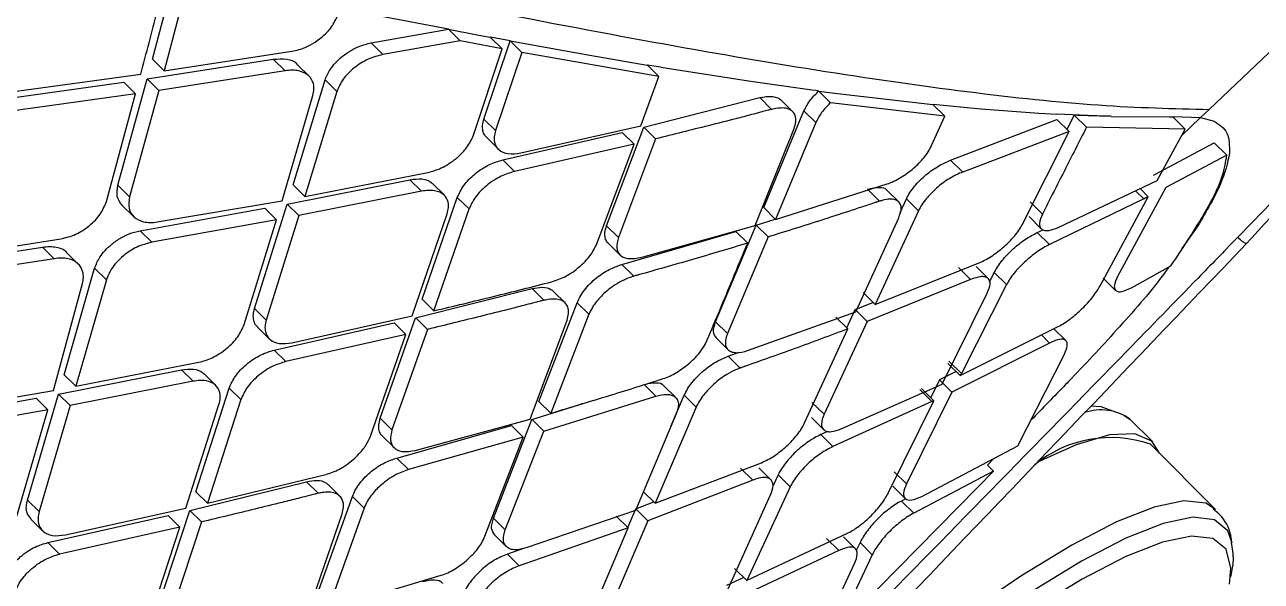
# Model space of a CAD drawing. Extents: x 525 to 613, y 487 to 635.
# Drawn here: x 540.083 to 541.574, y 583.168 to 583.839 of the extents above; entities that cross this region are included whole.
import ezdxf

# ---------------------------------------------------------------- set-up
doc = ezdxf.new("R2010")
doc.units = 0
doc.header["$MEASUREMENT"] = 0
doc.layers.add('1', color=4, linetype='Continuous')
doc.layers.add('STD TEST', color=3, linetype='Continuous')

# ---------------------------------------------------------------- blocks, each defined once
blk = doc.blocks.new('2023 VANGUARD')
at = {"layer": '1', "color": 3, "linetype": 'Continuous', "lineweight": 25}
for p, q in [((-27.2651, -8.7801), (-27.4484, -8.9538)), ((-28.7228, -8.8932), (-28.6955, -8.7905)), ((-28.6813, -8.8045), (-28.7086, -8.9072)), ((-28.4504, -8.8404), (-28.3655, -8.8568)), ((-28.4591, -8.8736), (-28.3655, -8.8571)), ((-28.3517, -8.8711), (-28.3658, -8.8572)), ((-28.3657, -8.8572), (-28.3309, -8.8638)), ((-28.3517, -8.8711), (-28.4449, -8.8876)), ((-28.3011, -8.8807), (-28.3517, -8.8711)), ((-28.3309, -8.8638), (-28.3248, -8.865)), ((-28.3245, -8.865), (-28.3152, -8.8667)), ((-28.3229, -8.9654), (-28.2913, -8.8709)), ((-28.3011, -8.8807), (-28.3152, -8.8667)), ((-28.3149, -8.8664), (-28.2913, -8.8708)), ((-28.2914, -8.8712), (-28.2265, -8.8829)), ((-28.2773, -8.8851), (-28.2914, -8.8712)), ((-28.7086, -8.9072), (-28.5546, -8.8837)), ((-28.4449, -8.8876), (-28.4591, -8.8736)), ((-28.3355, -8.9849), (-28.3011, -8.8807)), ((-28.2773, -8.8851), (-28.3088, -8.9794)), ((-28.112, -8.9142), (-28.2773, -8.8851)), ((-28.2266, -8.8829), (-28.1953, -8.8884)), ((-28.1953, -8.8884), (-28.1262, -8.9003)), ((-28.7291, -8.9168), (-28.5769, -8.8933)), ((-28.7086, -8.9072), (-28.7228, -8.8932)), ((-28.5628, -8.9072), (-28.5769, -8.8933)), ((-28.5338, -8.9137), (-28.548, -8.8996)), ((-28.112, -8.9142), (-28.1261, -8.9002)), ((-28.1259, -8.8999), (-28.1095, -8.9026)), ((-28.1095, -8.9027), (-28.0039, -8.9192)), ((-28.8928, -8.9327), (-28.7368, -8.9113)), ((-28.7643, -9.0452), (-28.7291, -8.9168)), ((-28.715, -8.9308), (-28.7291, -8.9168)), ((-28.5628, -8.9072), (-28.715, -8.9308)), ((-28.5531, -9.0449), (-28.5144, -8.9183)), ((-28.5003, -8.9322), (-28.5144, -8.9183)), ((-28.1338, -8.9736), (-28.112, -8.9142)), ((-28.9129, -8.9427), (-28.7572, -8.9209)), ((-28.7431, -8.9349), (-28.7572, -8.9209)), ((-28.715, -8.9308), (-28.7502, -9.0592)), ((-28.5003, -8.9322), (-28.5389, -9.0589)), ((-28.0039, -8.9192), (-27.9274, -8.93)), ((-27.9274, -8.93), (-27.9227, -8.9307)), ((-27.9227, -8.9307), (-27.9188, -8.9312)), ((-27.9191, -8.9316), (-27.8964, -8.9345)), ((-27.9048, -8.9457), (-27.9191, -8.9316)), ((-28.7431, -8.9349), (-28.8987, -8.9567)), ((-28.7783, -9.0649), (-28.7431, -8.9349)), ((-28.5661, -9.064), (-28.5292, -8.9368)), ((-28.1301, -8.9752), (-27.9901, -8.9396)), ((-27.9759, -8.9537), (-27.9901, -8.9396)), ((-27.9505, -8.9565), (-27.9648, -8.9424)), ((-27.7669, -8.962), (-27.9049, -8.9457)), ((-27.8964, -8.9345), (-27.8127, -8.9444)), ((-27.8127, -8.9444), (-27.7814, -8.9477)), ((-27.7669, -8.962), (-27.7813, -8.9478)), ((-27.7812, -8.9475), (-27.7234, -8.953)), ((-27.9855, -9.0722), (-27.9369, -8.9555)), ((-27.9226, -8.9696), (-27.9369, -8.9555)), ((-27.783, -8.9974), (-27.7669, -8.962)), ((-27.7233, -8.9529), (-27.6537, -8.9582)), ((-27.6536, -8.9581), (-27.6318, -8.9594)), ((-27.6316, -8.9593), (-27.5666, -8.9621)), ((-27.6109, -8.9608), (-27.6197, -8.978)), ((-27.5962, -8.9753), (-27.6109, -8.9608)), ((-27.5666, -8.9622), (-27.4962, -8.9626)), ((-27.4962, -8.9626), (-27.4919, -8.9626)), ((-27.477, -8.9774), (-27.4919, -8.9626)), ((-27.4918, -8.9623), (-27.4588, -8.9636)), ((-27.4484, -8.9538), (-27.4588, -8.9636)), ((-28.3088, -8.9794), (-28.3229, -8.9654)), ((-28.2784, -9.0063), (-28.1338, -8.9736)), ((-28.175, -9.0941), (-28.1301, -8.9752)), ((-28.1301, -8.9753), (-28.1159, -8.9893)), ((-27.9959, -9.0938), (-27.9489, -8.9767)), ((-27.9226, -8.9696), (-27.9712, -9.0864)), ((-27.76, -9.015), (-27.6318, -8.966)), ((-27.6171, -8.9805), (-27.6318, -8.966)), ((-27.477, -8.9774), (-27.5962, -8.9753)), ((-27.5108, -9.0396), (-27.477, -8.9774)), ((-27.4587, -8.9637), (-27.4811, -8.9851)), ((-27.4588, -8.9636), (-27.4422, -8.9681)), ((-28.3196, -8.9877), (-28.3055, -9.0017)), ((-28.3002, -9.0146), (-28.156, -8.9815)), ((-28.1159, -8.9893), (-28.1608, -9.1081)), ((-28.1419, -8.9955), (-28.156, -8.9815)), ((-27.6171, -8.9805), (-27.7455, -9.0293)), ((-27.6724, -9.0907), (-27.6171, -8.9805)), ((-28.1419, -8.9955), (-28.2861, -9.0286)), ((-28.1868, -9.1159), (-28.1419, -8.9955)), ((-27.5154, -9.0331), (-27.4422, -8.9941)), ((-27.427, -9.009), (-27.4422, -8.9941)), ((-28.2861, -9.0286), (-28.3002, -9.0147)), ((-27.7455, -9.0293), (-27.76, -9.015)), ((-27.427, -9.009), (-27.5003, -9.0481)), ((-28.5389, -9.0589), (-28.3905, -9.0299)), ((-28.7502, -9.0592), (-28.7644, -9.0452)), ((-28.5601, -9.0679), (-28.4121, -9.0385)), ((-28.5389, -9.0589), (-28.553, -9.0449)), ((-28.398, -9.0525), (-28.546, -9.0818)), ((-28.4121, -9.0385), (-28.398, -9.0525)), ((-28.3706, -9.0573), (-28.3848, -9.0433)), ((-27.9712, -9.0864), (-27.8367, -9.0436)), ((-27.846, -9.0644), (-27.8604, -9.0501)), ((-27.8226, -9.0653), (-27.8371, -9.051)), ((-27.6303, -9.0961), (-27.5108, -9.0396)), ((-27.5003, -9.0481), (-27.5586, -9.1553)), ((-27.527, -9.0617), (-27.5369, -9.052)), ((-27.5216, -9.059), (-27.5313, -9.0493)), ((-28.7169, -9.0895), (-28.5661, -9.064)), ((-28.3975, -9.1827), (-28.355, -9.0599)), ((-28.3409, -9.0738), (-28.355, -9.0599)), ((-27.821, -9.0782), (-27.8133, -9.0616)), ((-27.7988, -9.076), (-27.8133, -9.0617)), ((-27.6494, -9.08), (-27.6641, -9.0654)), ((-27.527, -9.0617), (-27.6408, -9.1168)), ((-27.5797, -9.1664), (-27.5216, -9.059)), ((-28.7595, -9.0691), (-28.7454, -9.083)), ((-28.7376, -9.1001), (-28.5872, -9.073)), ((-28.5995, -9.1938), (-28.5601, -9.0679)), ((-28.5731, -9.0869), (-28.5872, -9.073)), ((-28.546, -9.0818), (-28.5854, -9.2077)), ((-28.546, -9.0818), (-28.5601, -9.0679)), ((-28.4094, -9.2028), (-28.3673, -9.0796)), ((-28.3834, -9.1967), (-28.3409, -9.0738)), ((-27.9712, -9.0864), (-27.9855, -9.0722)), ((-27.7988, -9.076), (-27.8512, -9.189)), ((-28.5731, -9.0869), (-28.7235, -9.114)), ((-28.6122, -9.2132), (-28.5731, -9.0869)), ((-28.1608, -9.1081), (-28.175, -9.0941)), ((-28.1338, -9.1322), (-27.9959, -9.0938)), ((-28.0435, -9.2097), (-27.9944, -9.0934)), ((-27.9944, -9.0934), (-27.9716, -9.086)), ((-27.9801, -9.1075), (-27.9944, -9.0934)), ((-27.8745, -9.1979), (-27.8226, -9.0844)), ((-27.6655, -9.083), (-27.6508, -9.0976)), ((-27.4618, -9.094), (-27.4813, -9.1216)), ((-28.9871, -9.1337), (-28.8333, -9.1099)), ((-28.7235, -9.114), (-28.7376, -9.1001)), ((-28.1564, -9.1408), (-28.0191, -9.1009)), ((-27.9801, -9.1075), (-28.0292, -9.2238)), ((-28.0048, -9.115), (-28.019, -9.1009)), ((-27.6556, -9.1022), (-27.6484, -9.0988)), ((-27.6408, -9.1168), (-27.6556, -9.1022)), ((-29.0073, -9.1436), (-28.8553, -9.1198)), ((-28.8412, -9.1338), (-28.8553, -9.1198)), ((-28.8121, -9.1403), (-28.8263, -9.1263)), ((-28.1729, -9.1152), (-28.1588, -9.1291)), ((-28.8412, -9.1338), (-28.9931, -9.1576)), ((-28.1564, -9.1408), (-28.1422, -9.1548)), ((-27.8512, -9.189), (-27.7248, -9.1383)), ((-28.8292, -9.2737), (-28.7924, -9.1453)), ((-28.7783, -9.1592), (-28.7924, -9.1453)), ((-27.7359, -9.1589), (-27.7506, -9.1444)), ((-27.7146, -9.1578), (-27.7294, -9.1432)), ((-27.7132, -9.1619), (-27.7074, -9.1504)), ((-27.7074, -9.1504), (-27.6926, -9.165)), ((-27.5418, -9.1687), (-27.4944, -9.1425)), ((-28.8422, -9.2927), (-28.8071, -9.1638)), ((-28.7783, -9.1592), (-28.8151, -9.2876)), ((-28.4053, -9.205), (-28.2647, -9.1699)), ((-28.2506, -9.1839), (-28.2647, -9.1699)), ((-27.7359, -9.1589), (-27.8607, -9.2095)), ((-27.6926, -9.165), (-27.7471, -9.2722)), ((-27.576, -9.1571), (-27.561, -9.172)), ((-28.3975, -9.1827), (-28.3834, -9.1967)), ((-28.2566, -9.306), (-28.2104, -9.1868)), ((-28.2248, -9.1871), (-28.2392, -9.1729)), ((-28.1962, -9.2008), (-28.2104, -9.1868)), ((-27.8752, -9.1952), (-27.8538, -9.1864)), ((-27.8512, -9.189), (-27.8657, -9.1747)), ((-27.7701, -9.2851), (-27.7158, -9.1752)), ((-28.5854, -9.2077), (-28.5995, -9.1938)), ((-28.1962, -9.2008), (-28.2423, -9.3201)), ((-28.0049, -9.2446), (-27.8745, -9.1979)), ((-27.8854, -9.217), (-27.8752, -9.1952)), ((-27.8752, -9.1952), (-27.8607, -9.2095)), ((-28.5958, -9.2165), (-28.5818, -9.2303)), ((-28.5758, -9.244), (-28.4313, -9.2112)), ((-28.5544, -9.2352), (-28.4094, -9.2028)), ((-28.4479, -9.3261), (-28.4053, -9.205)), ((-28.4171, -9.2251), (-28.4313, -9.2112)), ((-28.4052, -9.205), (-28.3911, -9.219)), ((-28.2672, -9.3274), (-28.2227, -9.2078)), ((-28.0292, -9.2238), (-28.0435, -9.2097)), ((-27.8607, -9.2095), (-27.9127, -9.3214)), ((-27.884, -9.2184), (-27.8985, -9.2041)), ((-27.7484, -9.2746), (-27.6303, -9.2157)), ((-28.4171, -9.2251), (-28.5617, -9.2579)), ((-28.4598, -9.3478), (-28.4171, -9.2251)), ((-28.3911, -9.219), (-28.4338, -9.34)), ((-28.0428, -9.2293), (-28.0285, -9.2435)), ((-27.9361, -9.3317), (-27.884, -9.2184)), ((-27.6406, -9.2355), (-27.6504, -9.2257)), ((-27.621, -9.2326), (-27.636, -9.2178)), ((-28.5617, -9.2579), (-28.5758, -9.244)), ((-27.6406, -9.2355), (-27.7585, -9.2946)), ((-28.8151, -9.2876), (-28.6667, -9.2587)), ((-28.0284, -9.2514), (-28.0151, -9.2466)), ((-28.0284, -9.2514), (-28.014, -9.2656)), ((-27.7484, -9.2746), (-27.7632, -9.26)), ((-27.7471, -9.2722), (-27.762, -9.2575)), ((-27.6788, -9.3594), (-27.6232, -9.2495)), ((-28.8359, -9.297), (-28.6878, -9.2677)), ((-28.8151, -9.2876), (-28.8292, -9.2737)), ((-28.6878, -9.2677), (-28.6737, -9.2816)), ((-28.6461, -9.2867), (-28.6603, -9.2727)), ((-27.7533, -9.2698), (-27.7733, -9.2799)), ((-27.7471, -9.2722), (-27.7484, -9.2746)), ((-28.6737, -9.2816), (-28.8218, -9.3109)), ((-28.6704, -9.4147), (-28.6301, -9.2897)), ((-28.616, -9.3036), (-28.6301, -9.2897)), ((-28.1298, -9.2855), (-28.1156, -9.2996)), ((-28.0916, -9.3011), (-28.106, -9.2869)), ((-27.8921, -9.3391), (-27.7701, -9.2851)), ((-27.795, -9.2904), (-27.7802, -9.305)), ((-27.7733, -9.2799), (-27.7839, -9.3013)), ((-27.7585, -9.2946), (-27.7733, -9.28)), ((-29.0133, -9.3293), (-28.863, -9.3021)), ((-28.9929, -9.3183), (-28.8422, -9.2927)), ((-28.8734, -9.4248), (-28.8359, -9.297)), ((-28.8489, -9.316), (-28.863, -9.3021)), ((-28.8218, -9.3109), (-28.8359, -9.297)), ((-28.616, -9.3036), (-28.6563, -9.4286)), ((-28.265, -9.3276), (-28.1903, -9.3044)), ((-28.2423, -9.3201), (-28.2565, -9.306)), ((-28.2507, -9.3417), (-28.1156, -9.2997)), ((-28.0974, -9.3362), (-28.0813, -9.2985)), ((-28.0669, -9.3127), (-28.0813, -9.2985)), ((-27.8349, -9.4158), (-27.7802, -9.305)), ((-27.7585, -9.2946), (-27.8133, -9.4052)), ((-27.7825, -9.3061), (-27.7973, -9.2915)), ((-28.8489, -9.316), (-28.9992, -9.3432)), ((-28.8861, -9.4441), (-28.8489, -9.316)), ((-28.8218, -9.3109), (-28.8593, -9.4387)), ((-28.6825, -9.4347), (-28.6425, -9.3094)), ((-28.0909, -9.3209), (-28.14, -9.4372)), ((-28.0669, -9.3127), (-28.1164, -9.4286)), ((-27.9127, -9.3214), (-27.9273, -9.307)), ((-27.7825, -9.3061), (-27.9019, -9.3604)), ((-28.4338, -9.34), (-28.4479, -9.3261)), ((-28.428, -9.3741), (-28.2898, -9.335)), ((-28.4059, -9.3649), (-28.2672, -9.3274)), ((-28.3114, -9.4465), (-28.265, -9.3277)), ((-28.2756, -9.349), (-28.2898, -9.335)), ((-28.2649, -9.3277), (-28.2507, -9.3417)), ((-27.9279, -9.3254), (-27.9134, -9.3398)), ((-27.5439, -9.3276), (-27.5509, -9.3232)), ((-27.5163, -9.3547), (-27.5438, -9.3273)), ((-28.4453, -9.3477), (-28.4313, -9.3615)), ((-28.2756, -9.349), (-28.4139, -9.388)), ((-28.3217, -9.4683), (-28.2756, -9.3491)), ((-28.2972, -9.4606), (-28.2507, -9.3417)), ((-27.9156, -9.3455), (-27.9166, -9.3459)), ((-27.9166, -9.3459), (-27.9019, -9.3604)), ((-27.9081, -9.3421), (-27.9156, -9.3455)), ((-27.7948, -9.4204), (-27.6788, -9.3594)), ((-27.4406, -9.4361), (-27.5191, -9.3575)), ((-28.4139, -9.388), (-28.428, -9.3741)), ((-28.1164, -9.4286), (-27.9882, -9.3797)), ((-27.708, -9.3748), (-27.7156, -9.3826)), ((-28.6563, -9.4286), (-28.5136, -9.394)), ((-27.9987, -9.4008), (-28.0133, -9.3865)), ((-27.9767, -9.4004), (-27.9913, -9.386)), ((-27.9681, -9.3944), (-27.9741, -9.4072)), ((-27.9535, -9.4088), (-27.9681, -9.3944)), ((-27.8133, -9.4052), (-27.8282, -9.3906)), ((-27.7082, -9.39), (-27.8046, -9.4406)), ((-27.7271, -9.4093), (-27.7082, -9.39)), ((-27.7156, -9.3826), (-27.7082, -9.39)), ((-28.6778, -9.4373), (-28.5368, -9.4027)), ((-28.5227, -9.4166), (-28.5368, -9.4027)), ((-28.4966, -9.4202), (-28.5109, -9.4061)), ((-27.9987, -9.4008), (-28.1254, -9.4497)), ((-27.9535, -9.4088), (-28.006, -9.5217)), ((-27.7271, -9.4092), (-27.8977, -9.5824)), ((-27.8297, -9.4081), (-27.8148, -9.4228)), ((-28.8593, -9.4387), (-28.8734, -9.4248)), ((-28.6563, -9.4286), (-28.6704, -9.4147)), ((-28.5252, -9.5422), (-28.4815, -9.4206)), ((-28.4674, -9.4345), (-28.4815, -9.4206)), ((-28.1164, -9.4286), (-28.1308, -9.4144)), ((-28.0282, -9.5317), (-27.9771, -9.4186)), ((-27.8142, -9.4232), (-27.8194, -9.426)), ((-28.8276, -9.4668), (-28.6825, -9.4347)), ((-28.7182, -9.5606), (-28.6778, -9.4373)), ((-28.6637, -9.4512), (-28.6778, -9.4373)), ((-28.4674, -9.4345), (-28.511, -9.5562)), ((-28.14, -9.4372), (-28.2718, -9.4825)), ((-28.1494, -9.4578), (-28.1398, -9.4354)), ((-28.1398, -9.4354), (-28.118, -9.427)), ((-28.1397, -9.4354), (-28.1254, -9.4497)), ((-27.8194, -9.426), (-27.8046, -9.4406)), ((-28.8693, -9.4479), (-28.8553, -9.4617)), ((-28.8487, -9.476), (-28.7039, -9.4434)), ((-28.6637, -9.4512), (-28.7041, -9.5745)), ((-28.6898, -9.4573), (-28.7039, -9.4434)), ((-28.5361, -9.5634), (-28.494, -9.4413)), ((-28.2972, -9.4606), (-28.3114, -9.4465)), ((-28.1254, -9.4497), (-28.1745, -9.5644)), ((-28.1489, -9.4583), (-28.1633, -9.4441)), ((-28.6898, -9.4573), (-28.8346, -9.4899)), ((-28.7303, -9.5822), (-28.6898, -9.4573)), ((-28.3101, -9.4668), (-28.2959, -9.4809)), ((-28.1489, -9.4583), (-28.2804, -9.504)), ((-28.1981, -9.5745), (-28.1489, -9.4583)), ((-28.0055, -9.5215), (-27.8853, -9.4653)), ((-27.8747, -9.4836), (-27.8894, -9.469)), ((-28.8346, -9.4899), (-28.8487, -9.476)), ((-28.2753, -9.4832), (-28.2946, -9.4899)), ((-27.895, -9.4857), (-27.9098, -9.4711)), ((-27.8693, -9.476), (-27.8738, -9.4856)), ((-27.8545, -9.4907), (-27.8693, -9.476)), ((-28.2804, -9.504), (-28.2946, -9.4899)), ((-27.895, -9.4857), (-28.0155, -9.5423)), ((-27.8545, -9.4907), (-27.8977, -9.5824)), ((-28.0206, -9.5073), (-28.006, -9.5217)), ((-27.9284, -9.6136), (-27.8759, -9.5014)), ((-28.511, -9.5562), (-28.3745, -9.5154)), ((-28.0096, -9.5181), (-28.0302, -9.5278)), ((-28.0055, -9.5215), (-28.006, -9.5217))]:
    blk.add_line(p, q, dxfattribs=at)
at = {"layer": '1', "color": 3, "linetype": 'Continuous', "lineweight": 25, "flags": 128}
for points in [[(-27.4141, -9.1083), (-27.4223, -9.1168), (-27.4288, -9.1235)], [(-27.7802, -9.305), (-27.7815, -9.3056), (-27.7825, -9.3061)], [(-27.5905, -9.3112), (-27.5789, -9.3118), (-27.5615, -9.3184)], [(-27.5082, -9.3684), (-27.5172, -9.3538), (-27.5378, -9.3448), (-27.5683, -9.3462), (-27.6085, -9.3581), (-27.6562, -9.3796)], [(-27.4406, -9.4361), (-27.4522, -9.4287), (-27.4786, -9.4258), (-27.5146, -9.4333), (-27.5599, -9.4511), (-27.6137, -9.479), (-27.6752, -9.5165), (-27.7436, -9.5631), (-27.8178, -9.6181), (-27.8968, -9.6808), (-27.9794, -9.7501)], [(-27.4203, -9.4769), (-27.4255, -9.4617), (-27.4416, -9.4485), (-27.4678, -9.4456), (-27.5036, -9.4531), (-27.5486, -9.4708), (-27.602, -9.4985), (-27.6631, -9.5358), (-27.731, -9.5821), (-27.8048, -9.6367), (-27.8833, -9.699), (-27.9653, -9.7678)], [(-27.4236, -9.526), (-27.4221, -9.507), (-27.4279, -9.4841), (-27.4437, -9.4712), (-27.4694, -9.4683), (-27.5046, -9.4756), (-27.5488, -9.493), (-27.6012, -9.5202), (-27.6613, -9.5568), (-27.728, -9.6023), (-27.8004, -9.656), (-27.8775, -9.7171), (-27.9582, -9.7848)]]:
    blk.add_lwpolyline(points, dxfattribs=at)
at = {"layer": '1', "color": 3, "linetype": 'Continuous', "lineweight": 25}
for centre, radius, start, end in [((-27.5789, -9.3773), 0.0612, 54.8904, 108.6614), ((-27.5667, -9.4952), 0.1457, 70.9515, 129.339)]:
    blk.add_arc(centre, radius, start, end, dxfattribs=at)
for points, knots in [([(-30.2332, -8.4467), (-30.0848, -8.4746), (-29.7873, -8.5303), (-29.3598, -8.6185), (-28.9522, -8.7042), (-28.612, -8.7759), (-28.3357, -8.8317), (-28.1174, -8.8733), (-27.9173, -8.9078), (-27.7374, -8.9337), (-27.5768, -8.9507), (-27.4911, -8.9528), (-27.4483, -8.9538)], [0, 0, 0, 0, 0.128088, 0.256805, 0.38361, 0.50883, 0.593009, 0.674921, 0.754537, 0.836904, 0.918629, 1, 1, 1, 1]), ([(-27.4044, -9.1168), (-27.3635, -9.0725), (-27.284, -8.9865), (-27.1758, -8.8602), (-27.0936, -8.7549), (-27.0373, -8.6768), (-27.0022, -8.6237), (-26.9785, -8.5831), (-26.9682, -8.5584), (-26.9636, -8.5473)], [0, 0, 0, 0, 0.231069, 0.448765, 0.636824, 0.753826, 0.851792, 0.933509, 1, 1, 1, 1]), ([(-28.7367, -8.9113), (-28.7301, -8.886), (-28.7214, -8.853), (-28.7116, -8.8156), (-28.7085, -8.8035), (-28.7073, -8.799)], [0, 0, 0, 0, 0.675666, 0.881749, 1, 1, 1, 1]), ([(-28.5546, -8.8837), (-28.5489, -8.8824), (-28.5424, -8.8809), (-28.535, -8.8774), (-28.5294, -8.8745), (-28.5194, -8.868), (-28.507, -8.8563), (-28.5023, -8.8467), (-28.4999, -8.8419)], [0, 0, 0, 0, 0.249672, 0.279533, 0.331355, 0.500501, 0.750437, 1, 1, 1, 1]), ([(-27.1621, -8.832), (-27.1656, -8.8363), (-27.1719, -8.8438), (-27.1817, -8.8554), (-27.188, -8.8629), (-27.192, -8.8675), (-27.1937, -8.8694), (-27.1998, -8.8765), (-27.2129, -8.8917), (-27.2353, -8.9172), (-27.2688, -8.9545), (-27.3082, -8.9974), (-27.3487, -9.0404), (-27.3832, -9.0765), (-27.4044, -9.0984), (-27.4141, -9.1083)], [0, 0, 0, 0, 0.046531, 0.08249, 0.126136, 0.126895, 0.132435, 0.147445, 0.203772, 0.295536, 0.422907, 0.605358, 0.758852, 0.890317, 1, 1, 1, 1]), ([(-28.5145, -8.9183), (-28.5127, -8.914), (-28.5098, -8.907), (-28.502, -8.8973), (-28.4936, -8.8894), (-28.4837, -8.8827), (-28.472, -8.8767), (-28.4639, -8.8748), (-28.4591, -8.8736)], [0, 0, 0, 0, 0.216163, 0.350227, 0.501065, 0.661208, 0.79787, 1, 1, 1, 1]), ([(-28.4449, -8.8876), (-28.4509, -8.8892), (-28.4628, -8.8923), (-28.48, -8.9033), (-28.4939, -8.9173), (-28.4982, -8.9273), (-28.5003, -8.9322)], [0, 0, 0, 0, 0.249876, 0.499985, 0.750166, 1, 1, 1, 1]), ([(-28.5769, -8.8933), (-28.5713, -8.893), (-28.5603, -8.8923), (-28.5504, -8.8957), (-28.5483, -8.8996), (-28.5482, -8.8998)], [0, 0, 0, 0, 0.486971, 0.966367, 1, 1, 1, 1]), ([(-28.5292, -8.9368), (-28.5286, -8.9344), (-28.5276, -8.9295), (-28.5285, -8.9209), (-28.5336, -8.9122), (-28.5437, -8.9074), (-28.5539, -8.9062), (-28.5598, -8.9069), (-28.5628, -8.9072)], [0, 0, 0, 0, 0.129849, 0.256577, 0.500027, 0.739816, 0.867442, 1, 1, 1, 1]), ([(-27.9369, -8.9555), (-27.9345, -8.9509), (-27.9304, -8.9428), (-27.9224, -8.9349), (-27.9189, -8.9314)], [0, 0, 0, 0, 0.562085, 1, 1, 1, 1]), ([(-27.9901, -8.9396), (-27.9851, -8.9387), (-27.9774, -8.9372), (-27.9699, -8.9392), (-27.966, -8.9407), (-27.9651, -8.9424), (-27.965, -8.9426)], [0, 0, 0, 0, 0.465056, 0.708533, 0.959045, 1, 1, 1, 1]), ([(-27.9049, -8.9457), (-27.9088, -8.9497), (-27.9166, -8.9576), (-27.9206, -8.9656), (-27.9226, -8.9696)], [0, 0, 0, 0, 0.498908, 1, 1, 1, 1]), ([(-27.9759, -8.9537), (-27.9767, -8.9539), (-27.9781, -8.9542), (-27.9806, -8.9549), (-27.9843, -8.9559), (-27.991, -8.9576), (-28.0028, -8.9608), (-28.0237, -8.9662), (-28.0622, -8.976), (-28.0946, -8.984), (-28.1159, -8.9893)], [0, 0, 0, 0, 0.017059, 0.030417, 0.054407, 0.097308, 0.174042, 0.310543, 0.546083, 1, 1, 1, 1]), ([(-27.9489, -8.9767), (-27.9481, -8.974), (-27.9465, -8.9691), (-27.9468, -8.9618), (-27.9498, -8.9564), (-27.9556, -8.953), (-27.9632, -8.9514), (-27.9701, -8.9527), (-27.9753, -8.9536), (-27.9759, -8.9537)], [0, 0, 0, 0, 0.153994, 0.284159, 0.503223, 0.629073, 0.773858, 0.974199, 1, 1, 1, 1]), ([(-27.5667, -8.9621), (-27.5758, -8.9619), (-27.5903, -8.9616), (-27.6053, -8.961), (-27.6109, -8.9608)], [0, 0, 0, 0, 0.627987, 1, 1, 1, 1]), ([(-28.3195, -8.9876), (-28.3203, -8.9867), (-28.3226, -8.9845), (-28.3244, -8.9795), (-28.3249, -8.973), (-28.3236, -8.968), (-28.3229, -8.9654)], [0, 0, 0, 0, 0.1702828, 0.4398058, 0.7163281, 1, 1, 1, 1]), ([(-27.5962, -8.9753), (-27.6051, -8.9928), (-27.6195, -9.0212), (-27.6372, -9.056), (-27.6461, -9.0735), (-27.6494, -9.08)], [0, 0, 0, 0, 0.500002, 0.8137618, 1, 1, 1, 1]), ([(-27.4422, -8.9681), (-27.436, -8.972), (-27.4239, -8.9796), (-27.4238, -8.9977), (-27.4237, -9.0065)], [0, 0, 0, 0, 0.512874, 1, 1, 1, 1]), ([(-28.3905, -9.0299), (-28.3851, -9.0284), (-28.3767, -9.026), (-28.3652, -9.0195), (-28.3587, -9.0149), (-28.3544, -9.0112), (-28.3496, -9.0069), (-28.3414, -8.998), (-28.3377, -8.9898), (-28.3355, -8.9849)], [0, 0, 0, 0, 0.230961, 0.360895, 0.50002, 0.528958, 0.580399, 0.750364, 1, 1, 1, 1]), ([(-28.3088, -8.9794), (-28.3095, -8.9819), (-28.3108, -8.9868), (-28.3103, -8.9951), (-28.3057, -9.0031), (-28.2945, -9.0083), (-28.2838, -9.007), (-28.2784, -9.0063)], [0, 0, 0, 0, 0.13636, 0.265413, 0.500801, 0.750555, 1, 1, 1, 1]), ([(-26.2566, -9.0066), (-26.2864, -9.0326), (-26.3462, -9.0848), (-26.4359, -9.1634), (-26.5259, -9.2425), (-26.6162, -9.322), (-26.7068, -9.4021), (-26.7976, -9.4826), (-26.9625, -9.6292), (-27.2007, -9.8424), (-27.5634, -10.1702), (-27.9771, -10.5489), (-28.6449, -11.1694), (-29.5104, -11.9931), (-30.387, -12.8555), (-31.0802, -13.5544), (-31.5958, -14.0829), (-32.1064, -14.615), (-32.5004, -15.0325), (-32.7801, -15.3322), (-32.9483, -15.5135), (-33.1156, -15.6948), (-33.282, -15.8763), (-33.4475, -16.0578), (-33.6121, -16.2395), (-33.7759, -16.4212), (-33.9388, -16.6031), (-34.1008, -16.785), (-34.2619, -16.967), (-34.4222, -17.1491), (-34.5284, -17.2708), (-34.5815, -17.3315)], [0, 0, 0, 0, 0.010126, 0.020295, 0.030505, 0.040758, 0.051054, 0.061392, 0.071773, 0.107388, 0.142994, 0.196448, 0.250296, 0.375054, 0.500194, 0.562652, 0.625129, 0.687783, 0.750122, 0.771141, 0.792123, 0.813067, 0.833974, 0.854846, 0.875682, 0.896484, 0.917252, 0.937986, 0.958689, 0.97936, 1, 1, 1, 1]), ([(-27.8367, -9.0436), (-27.8341, -9.0427), (-27.8288, -9.0407), (-27.8205, -9.0362), (-27.8124, -9.0308), (-27.8024, -9.0229), (-27.7936, -9.014), (-27.7867, -9.0047), (-27.7843, -8.9999), (-27.783, -8.9974)], [0, 0, 0, 0, 0.124951, 0.249802, 0.374855, 0.500386, 0.726802, 0.85762, 1, 1, 1, 1]), ([(-27.4237, -9.0065), (-27.4262, -9.0182), (-27.4311, -9.0417), (-27.4515, -9.0766), (-27.4618, -9.094)], [0, 0, 0, 0, 0.4996187, 1, 1, 1, 1]), ([(-28.355, -9.0599), (-28.3528, -9.055), (-28.3482, -9.0454), (-28.3364, -9.0333), (-28.3253, -9.0252), (-28.3139, -9.0187), (-28.3055, -9.0162), (-28.3002, -9.0146)], [0, 0, 0, 0, 0.250595, 0.500819, 0.640345, 0.770174, 1, 1, 1, 1]), ([(-27.8133, -9.0616), (-27.812, -9.0592), (-27.8095, -9.0543), (-27.8037, -9.0465), (-27.797, -9.0391), (-27.7874, -9.0304), (-27.7743, -9.0211), (-27.7646, -9.017), (-27.76, -9.015)], [0, 0, 0, 0, 0.142932, 0.280393, 0.412562, 0.539643, 0.778339, 1, 1, 1, 1]), ([(-27.4944, -9.1425), (-27.4767, -9.1159), (-27.4501, -9.076), (-27.4307, -9.033), (-27.4282, -9.017), (-27.427, -9.009)], [0, 0, 0, 0, 0.499331, 0.749742, 1, 1, 1, 1]), ([(-28.4121, -9.0385), (-28.4071, -9.0379), (-28.3969, -9.0367), (-28.3882, -9.0397), (-28.3854, -9.0429), (-28.385, -9.0434)], [0, 0, 0, 0, 0.443848, 0.91164, 1, 1, 1, 1]), ([(-28.2861, -9.0286), (-28.2914, -9.0302), (-28.2998, -9.0327), (-28.3112, -9.0393), (-28.3223, -9.0473), (-28.3342, -9.0594), (-28.3387, -9.069), (-28.3409, -9.0738)], [0, 0, 0, 0, 0.230734, 0.360874, 0.500617, 0.750231, 1, 1, 1, 1]), ([(-27.7455, -9.0293), (-27.748, -9.0303), (-27.7531, -9.0323), (-27.7612, -9.0369), (-27.7694, -9.0424), (-27.7794, -9.0505), (-27.7882, -9.0596), (-27.7951, -9.0689), (-27.7976, -9.0735), (-27.7988, -9.076)], [0, 0, 0, 0, 0.123472, 0.247794, 0.373354, 0.50053, 0.731312, 0.860973, 1, 1, 1, 1]), ([(-28.7594, -9.0691), (-28.7618, -9.0658), (-28.7667, -9.0594), (-28.7651, -9.0499), (-28.7644, -9.0452)], [0, 0, 0, 0, 0.50151, 1, 1, 1, 1]), ([(-28.3673, -9.0796), (-28.3667, -9.0771), (-28.3653, -9.0721), (-28.3659, -9.0639), (-28.3704, -9.0559), (-28.3798, -9.0517), (-28.3896, -9.0511), (-28.3952, -9.052), (-28.398, -9.0525)], [0, 0, 0, 0, 0.137602, 0.266962, 0.500216, 0.748131, 0.873655, 1, 1, 1, 1]), ([(-27.8604, -9.0501), (-27.8578, -9.0494), (-27.8526, -9.0479), (-27.8443, -9.0476), (-27.8384, -9.0483), (-27.8373, -9.051), (-27.8373, -9.0512)], [0, 0, 0, 0, 0.2509078, 0.4952006, 0.9638731, 1, 1, 1, 1]), ([(-28.8333, -9.1099), (-28.8273, -9.1084), (-28.8153, -9.1054), (-28.7982, -9.0943), (-28.7845, -9.0802), (-28.7804, -9.07), (-28.7783, -9.0649)], [0, 0, 0, 0, 0.249948, 0.499991, 0.75022, 1, 1, 1, 1]), ([(-28.7502, -9.0592), (-28.7509, -9.0641), (-28.7523, -9.0737), (-28.7457, -9.0843), (-28.7358, -9.0892), (-28.7257, -9.0905), (-28.7198, -9.0899), (-28.7169, -9.0895)], [0, 0, 0, 0, 0.252861, 0.499317, 0.73882, 0.866798, 1, 1, 1, 1]), ([(-27.846, -9.0644), (-27.8461, -9.0644), (-27.8463, -9.0644), (-27.8466, -9.0645), (-27.8468, -9.0646), (-27.847, -9.0647), (-27.8473, -9.0648), (-27.8484, -9.0652), (-27.8508, -9.066), (-27.8556, -9.0676), (-27.8651, -9.0708), (-27.8844, -9.0772), (-27.9235, -9.0899), (-27.9574, -9.1005), (-27.9801, -9.1075)], [0, 0, 0, 0, 0.00186, 0.003746, 0.006646, 0.007663, 0.007781, 0.015489, 0.030909, 0.06177, 0.12357, 0.247489, 0.496607, 1, 1, 1, 1]), ([(-27.8226, -9.0844), (-27.8211, -9.0803), (-27.8182, -9.0723), (-27.8215, -9.0654), (-27.827, -9.0624), (-27.8333, -9.0616), (-27.8399, -9.0626), (-27.8442, -9.0642), (-27.8458, -9.0643), (-27.846, -9.0644)], [0, 0, 0, 0, 0.250074, 0.498675, 0.628283, 0.775268, 0.932805, 0.991476, 1, 1, 1, 1]), ([(-27.5216, -9.059), (-27.5226, -9.0595), (-27.5244, -9.0604), (-27.5262, -9.0613), (-27.527, -9.0618)], [0, 0, 0, 0, 0.5600014, 1, 1, 1, 1]), ([(-27.6494, -9.08), (-27.6509, -9.0839), (-27.6541, -9.0917), (-27.6517, -9.0977), (-27.647, -9.0999), (-27.6406, -9.1), (-27.6343, -9.0977), (-27.6303, -9.0961)], [0, 0, 0, 0, 0.248617, 0.499056, 0.644588, 0.776656, 1, 1, 1, 1]), ([(-28.1727, -9.115), (-28.1732, -9.1147), (-28.1751, -9.1131), (-28.1768, -9.1088), (-28.1774, -9.1022), (-28.1758, -9.0969), (-28.175, -9.0941)], [0, 0, 0, 0, 0.093433, 0.377682, 0.679851, 1, 1, 1, 1]), ([(-27.7248, -9.1383), (-27.7223, -9.1372), (-27.7173, -9.1349), (-27.7093, -9.1299), (-27.7015, -9.1242), (-27.6918, -9.1159), (-27.683, -9.1067), (-27.6761, -9.0975), (-27.6737, -9.093), (-27.6724, -9.0907)], [0, 0, 0, 0, 0.128241, 0.254119, 0.378115, 0.500845, 0.73368, 0.862654, 1, 1, 1, 1]), ([(-28.7924, -9.1452), (-28.7906, -9.1407), (-28.7878, -9.1335), (-28.7799, -9.1237), (-28.7715, -9.1157), (-28.7615, -9.1088), (-28.7498, -9.103), (-28.742, -9.1011), (-28.7376, -9.1001)], [0, 0, 0, 0, 0.223497, 0.356465, 0.502584, 0.671665, 0.811054, 1, 1, 1, 1]), ([(-28.1608, -9.1081), (-28.1619, -9.1125), (-28.1641, -9.1212), (-28.1601, -9.1289), (-28.154, -9.1325), (-28.1463, -9.1344), (-28.1387, -9.1331), (-28.1338, -9.1322)], [0, 0, 0, 0, 0.24956, 0.499443, 0.630946, 0.75831, 1, 1, 1, 1]), ([(-27.7074, -9.1504), (-27.7061, -9.1481), (-27.7036, -9.1435), (-27.6981, -9.1361), (-27.6918, -9.1288), (-27.6847, -9.1219), (-27.6772, -9.1156), (-27.6671, -9.1082), (-27.6602, -9.1046), (-27.6556, -9.1022)], [0, 0, 0, 0, 0.136454, 0.268833, 0.397516, 0.522919, 0.645488, 0.765703, 1, 1, 1, 1]), ([(-27.4041, -9.1145), (-27.4039, -9.1149), (-27.403, -9.1169), (-27.409, -9.1122), (-27.4141, -9.1083)], [0, 0, 0, 0, 0.17021, 1, 1, 1, 1]), ([(-34.2953, -16.3564), (-34.1482, -16.2012), (-33.8522, -15.8888), (-33.42, -15.4314), (-33.0101, -14.9978), (-32.6366, -14.6027), (-32.2647, -14.2094), (-31.8859, -13.8093), (-31.4915, -13.3934), (-31.1636, -13.0484), (-30.8998, -12.7711), (-30.6977, -12.5589), (-30.4946, -12.3458), (-30.2801, -12.1209), (-30.0435, -11.873), (-29.7782, -11.5954), (-29.4728, -11.2761), (-29.1252, -10.9132), (-28.7335, -10.5043), (-28.3069, -10.0592), (-27.8593, -9.5924), (-27.5544, -9.2736), (-27.4031, -9.1154)], [0, 0, 0, 0, 0.064164, 0.129134, 0.188798, 0.243179, 0.292266, 0.351199, 0.408496, 0.464259, 0.494029, 0.523343, 0.552199, 0.582361, 0.616634, 0.655054, 0.697624, 0.749251, 0.805912, 0.867594, 0.93432, 1, 1, 1, 1]), ([(-27.4288, -9.1235), (-27.4292, -9.1239), (-27.4325, -9.1273), (-27.4434, -9.1385), (-27.4824, -9.1785), (-27.6279, -9.3277), (-28.1949, -9.9075), (-29.3191, -11.0509), (-30.3201, -12.0951), (-30.8965, -12.6964)], [0, 0, 0, 0, 0.000353, 0.002828, 0.009436, 0.033986, 0.128384, 0.498019, 1, 1, 1, 1]), ([(-28.8553, -9.1198), (-28.8523, -9.1195), (-28.8464, -9.1188), (-28.8363, -9.1201), (-28.8286, -9.1224), (-28.8265, -9.1263), (-28.8264, -9.1264)], [0, 0, 0, 0, 0.249547, 0.495766, 0.976542, 1, 1, 1, 1]), ([(-28.7235, -9.114), (-28.7294, -9.1156), (-28.7413, -9.1187), (-28.7561, -9.1284), (-28.7659, -9.1378), (-28.7737, -9.1476), (-28.7765, -9.1547), (-28.7783, -9.1592)], [0, 0, 0, 0, 0.249553, 0.498889, 0.645307, 0.777611, 1, 1, 1, 1]), ([(-28.2411, -9.1616), (-28.2354, -9.1597), (-28.2241, -9.1559), (-28.2075, -9.1441), (-28.1938, -9.1301), (-28.1891, -9.1207), (-28.1868, -9.1159)], [0, 0, 0, 0, 0.24943, 0.499802, 0.749226, 1, 1, 1, 1]), ([(-28.0048, -9.115), (-28.0274, -9.1218), (-28.071, -9.1348), (-28.1155, -9.1474), (-28.1373, -9.1535), (-28.1377, -9.1536), (-28.1392, -9.154), (-28.1407, -9.1544), (-28.1421, -9.1548), (-28.1422, -9.1548), (-28.1422, -9.1548), (-28.1422, -9.1548)], [0, 0, 0, 0, 0.496622, 0.959959, 0.966007, 0.968102, 0.968336, 0.997854, 0.99938, 0.99993, 1, 1, 1, 1]), ([(-28.0535, -9.2317), (-28.0433, -9.2073), (-28.027, -9.1684), (-28.0108, -9.1295), (-28.0048, -9.115)], [0, 0, 0, 0, 0.628052, 1, 1, 1, 1]), ([(-27.6408, -9.1168), (-27.6432, -9.118), (-27.648, -9.1204), (-27.6558, -9.1255), (-27.6635, -9.1313), (-27.6732, -9.1398), (-27.682, -9.1491), (-27.6888, -9.1583), (-27.6913, -9.1627), (-27.6926, -9.165)], [0, 0, 0, 0, 0.127168, 0.252671, 0.377095, 0.501042, 0.736255, 0.864537, 1, 1, 1, 1]), ([(-28.8071, -9.1638), (-28.8066, -9.1613), (-28.8056, -9.1564), (-28.8067, -9.1476), (-28.8119, -9.1388), (-28.822, -9.134), (-28.8322, -9.1327), (-28.8382, -9.1334), (-28.8412, -9.1338)], [0, 0, 0, 0, 0.128727, 0.255081, 0.499966, 0.738105, 0.866174, 1, 1, 1, 1]), ([(-28.2104, -9.1868), (-28.2091, -9.1839), (-28.2066, -9.1783), (-28.2004, -9.1697), (-28.1932, -9.162), (-28.1832, -9.1535), (-28.1704, -9.1455), (-28.1608, -9.1423), (-28.1564, -9.1408)], [0, 0, 0, 0, 0.15596, 0.303031, 0.44125, 0.570661, 0.802319, 1, 1, 1, 1]), ([(-28.1422, -9.1548), (-28.1427, -9.155), (-28.1441, -9.1556), (-28.149, -9.1571), (-28.1569, -9.1605), (-28.1665, -9.1663), (-28.1771, -9.1744), (-28.1858, -9.1833), (-28.1927, -9.193), (-28.195, -9.1981), (-28.1962, -9.2008)], [0, 0, 0, 0, 0.025407, 0.070375, 0.219462, 0.371808, 0.495764, 0.723923, 0.851148, 1, 1, 1, 1]), ([(-27.7158, -9.1752), (-27.7143, -9.1713), (-27.7114, -9.1639), (-27.7131, -9.1591), (-27.7158, -9.1567), (-27.7186, -9.1554), (-27.7251, -9.1551), (-27.7317, -9.1574), (-27.7359, -9.1589)], [0, 0, 0, 0, 0.24865, 0.473588, 0.499379, 0.642185, 0.773271, 1, 1, 1, 1]), ([(-27.4972, -9.1441), (-27.4988, -9.1464), (-27.5147, -9.169), (-27.5556, -9.2156), (-27.5968, -9.2601), (-27.6329, -9.2974), (-27.6492, -9.3142), (-27.6632, -9.3286)], [0, 0, 0, 0, 0.040156, 0.387141, 0.72388, 0.764204, 1, 1, 1, 1]), ([(-27.5586, -9.1553), (-27.5604, -9.1592), (-27.5627, -9.1644), (-27.5626, -9.1695), (-27.5607, -9.1733), (-27.5544, -9.1745), (-27.546, -9.1706), (-27.5418, -9.1687)], [0, 0, 0, 0, 0.248835, 0.333176, 0.500935, 0.752118, 1, 1, 1, 1]), ([(-28.3834, -9.1967), (-28.3593, -9.1909), (-28.3116, -9.1795), (-28.2645, -9.1676), (-28.2411, -9.1616)], [0, 0, 0, 0, 0.503377, 1, 1, 1, 1]), ([(-28.2647, -9.1699), (-28.2606, -9.1691), (-28.2516, -9.1674), (-28.2433, -9.1693), (-28.2402, -9.1723), (-28.2393, -9.1731)], [0, 0, 0, 0, 0.384387, 0.831068, 1, 1, 1, 1]), ([(-27.6303, -9.2157), (-27.6279, -9.2144), (-27.6233, -9.2118), (-27.6157, -9.2064), (-27.6083, -9.2004), (-27.6011, -9.1938), (-27.5944, -9.1868), (-27.5862, -9.1772), (-27.5823, -9.1707), (-27.5797, -9.1664)], [0, 0, 0, 0, 0.130658, 0.257142, 0.380061, 0.500226, 0.622991, 0.748884, 1, 1, 1, 1]), ([(-28.2506, -9.1839), (-28.2514, -9.1841), (-28.2528, -9.1844), (-28.2553, -9.1851), (-28.259, -9.1861), (-28.2657, -9.1878), (-28.2777, -9.1909), (-28.2986, -9.1962), (-28.3373, -9.2059), (-28.3697, -9.2138), (-28.3911, -9.219)], [0, 0, 0, 0, 0.01708, 0.030453, 0.05447, 0.097414, 0.174204, 0.310734, 0.54583, 1, 1, 1, 1]), ([(-28.2227, -9.2078), (-28.2219, -9.2051), (-28.2205, -9.2002), (-28.2209, -9.1926), (-28.2241, -9.1869), (-28.2301, -9.1834), (-28.2378, -9.1818), (-28.2448, -9.1829), (-28.25, -9.1838), (-28.2506, -9.1839)], [0, 0, 0, 0, 0.151088, 0.280712, 0.502797, 0.628612, 0.773583, 0.97398, 1, 1, 1, 1]), ([(-28.5957, -9.2163), (-28.5966, -9.2154), (-28.5989, -9.213), (-28.6008, -9.2079), (-28.6014, -9.2013), (-28.6002, -9.1963), (-28.5995, -9.1938)], [0, 0, 0, 0, 0.181415, 0.448865, 0.721682, 1, 1, 1, 1]), ([(-28.6667, -9.2587), (-28.6613, -9.2572), (-28.653, -9.2548), (-28.6415, -9.2483), (-28.6357, -9.244), (-28.6329, -9.2417), (-28.6329, -9.2417), (-28.6279, -9.2375), (-28.6186, -9.228), (-28.6143, -9.2181), (-28.6122, -9.2132)], [0, 0, 0, 0, 0.228489, 0.359259, 0.500553, 0.50062, 0.500637, 0.500643, 0.750205, 1, 1, 1, 1]), ([(-28.5854, -9.2077), (-28.5861, -9.2102), (-28.5873, -9.2152), (-28.5866, -9.2236), (-28.582, -9.2318), (-28.5706, -9.2372), (-28.5598, -9.2359), (-28.5544, -9.2352)], [0, 0, 0, 0, 0.135117, 0.26375, 0.500731, 0.749037, 1, 1, 1, 1]), ([(-28.0426, -9.2292), (-28.0442, -9.227), (-28.0475, -9.2224), (-28.0449, -9.214), (-28.0435, -9.2097)], [0, 0, 0, 0, 0.479165, 1, 1, 1, 1]), ([(-28.0292, -9.2238), (-28.0298, -9.2254), (-28.0314, -9.2297), (-28.0323, -9.2374), (-28.0296, -9.2435), (-28.0239, -9.2465), (-28.0167, -9.2477), (-28.0095, -9.2458), (-28.0049, -9.2446)], [0, 0, 0, 0, 0.09197, 0.250204, 0.49973, 0.637344, 0.766683, 1, 1, 1, 1]), ([(-27.884, -9.2184), (-27.9053, -9.2264), (-27.9465, -9.2418), (-27.9887, -9.2568), (-28.0093, -9.264), (-28.0097, -9.2641), (-28.0098, -9.2641), (-28.0111, -9.2646), (-28.0125, -9.2651), (-28.0139, -9.2656), (-28.014, -9.2656), (-28.014, -9.2656), (-28.014, -9.2656)], [0, 0, 0, 0, 0.496568, 0.960003, 0.96604, 0.967652, 0.968247, 0.968328, 0.99788, 0.9994, 0.999936, 1, 1, 1, 1]), ([(-27.6232, -9.2495), (-27.6215, -9.2456), (-27.6196, -9.2412), (-27.6193, -9.2375), (-27.6194, -9.2349), (-27.6213, -9.2313), (-27.6278, -9.2299), (-27.6363, -9.2336), (-27.6406, -9.2355)], [0, 0, 0, 0, 0.248868, 0.276958, 0.328417, 0.501049, 0.752285, 1, 1, 1, 1]), ([(-28.6301, -9.2897), (-28.6279, -9.2848), (-28.6235, -9.2751), (-28.6118, -9.2627), (-28.6008, -9.2546), (-28.5893, -9.248), (-28.5811, -9.2455), (-28.5758, -9.244)], [0, 0, 0, 0, 0.249716, 0.499286, 0.641156, 0.77203, 1, 1, 1, 1]), ([(-28.1068, -9.2784), (-28.1041, -9.2775), (-28.0989, -9.2755), (-28.0906, -9.2711), (-28.0824, -9.2657), (-28.0747, -9.2594), (-28.0673, -9.2524), (-28.0607, -9.2446), (-28.0562, -9.2373), (-28.0542, -9.2332), (-28.0535, -9.2317)], [0, 0, 0, 0, 0.124915, 0.249765, 0.374784, 0.50009, 0.622303, 0.766309, 0.912636, 1, 1, 1, 1]), ([(-28.5617, -9.2579), (-28.567, -9.2595), (-28.5753, -9.2619), (-28.5867, -9.2685), (-28.5977, -9.2767), (-28.6095, -9.2889), (-28.6138, -9.2987), (-28.616, -9.3036)], [0, 0, 0, 0, 0.228429, 0.35919, 0.500717, 0.750178, 1, 1, 1, 1]), ([(-28.0813, -9.2985), (-28.08, -9.2959), (-28.0776, -9.2909), (-28.072, -9.283), (-28.0653, -9.2755), (-28.0558, -9.2666), (-28.0428, -9.2574), (-28.033, -9.2533), (-28.0284, -9.2514)], [0, 0, 0, 0, 0.143059, 0.28071, 0.413088, 0.540348, 0.779111, 1, 1, 1, 1]), ([(-28.6878, -9.2677), (-28.6828, -9.2671), (-28.6724, -9.2659), (-28.6637, -9.2691), (-28.6609, -9.2724), (-28.6605, -9.2728)], [0, 0, 0, 0, 0.451331, 0.921538, 1, 1, 1, 1]), ([(-28.014, -9.2656), (-28.0144, -9.2658), (-28.0157, -9.2665), (-28.0212, -9.2685), (-28.0288, -9.2724), (-28.038, -9.2787), (-28.0479, -9.2867), (-28.0566, -9.2959), (-28.0634, -9.3054), (-28.0657, -9.3102), (-28.0669, -9.3127)], [0, 0, 0, 0, 0.024728, 0.074704, 0.251022, 0.374298, 0.500839, 0.731252, 0.860905, 1, 1, 1, 1]), ([(-28.6425, -9.3094), (-28.6418, -9.3068), (-28.6406, -9.3018), (-28.6413, -9.2935), (-28.6459, -9.2852), (-28.6555, -9.281), (-28.6653, -9.2803), (-28.6709, -9.2812), (-28.6737, -9.2816)], [0, 0, 0, 0, 0.136036, 0.264864, 0.50011, 0.746839, 0.872711, 1, 1, 1, 1]), ([(-28.2423, -9.3201), (-28.2167, -9.3124), (-28.1799, -9.3014), (-28.1387, -9.2886), (-28.1206, -9.2828), (-28.1127, -9.2803), (-28.109, -9.2791), (-28.1075, -9.2786), (-28.1068, -9.2784)], [0, 0, 0, 0, 0.562916, 0.80802, 0.915709, 0.967635, 0.983714, 1, 1, 1, 1]), ([(-28.1298, -9.2855), (-28.1272, -9.2848), (-28.122, -9.2833), (-28.1135, -9.2832), (-28.1075, -9.284), (-28.1063, -9.2869), (-28.1062, -9.2871)], [0, 0, 0, 0, 0.251713, 0.496256, 0.963373, 1, 1, 1, 1]), ([(-28.1156, -9.2997), (-28.1109, -9.2985), (-28.1036, -9.2967), (-28.0962, -9.298), (-28.0906, -9.3011), (-28.0869, -9.3083), (-28.0896, -9.3167), (-28.0909, -9.3209)], [0, 0, 0, 0, 0.235751, 0.364656, 0.500761, 0.749753, 1, 1, 1, 1]), ([(-28.4451, -9.3475), (-28.4457, -9.347), (-28.4477, -9.3454), (-28.4494, -9.3409), (-28.4502, -9.3342), (-28.4487, -9.3288), (-28.4479, -9.3261)], [0, 0, 0, 0, 0.104539, 0.386701, 0.68517, 1, 1, 1, 1]), ([(-27.9882, -9.3797), (-27.9856, -9.3786), (-27.9806, -9.3763), (-27.9726, -9.3715), (-27.9647, -9.3657), (-27.9551, -9.3574), (-27.9465, -9.3482), (-27.9397, -9.3388), (-27.9373, -9.3341), (-27.9361, -9.3317)], [0, 0, 0, 0, 0.12803, 0.253938, 0.378097, 0.500968, 0.73402, 0.862921, 1, 1, 1, 1]), ([(-27.9127, -9.3214), (-27.9142, -9.3254), (-27.9171, -9.3335), (-27.9144, -9.3398), (-27.9093, -9.3423), (-27.9027, -9.3427), (-27.8962, -9.3405), (-27.8921, -9.3391)], [0, 0, 0, 0, 0.248673, 0.498768, 0.643403, 0.775236, 1, 1, 1, 1]), ([(-28.5136, -9.394), (-28.5081, -9.3921), (-28.4998, -9.3893), (-28.4886, -9.3824), (-28.478, -9.3742), (-28.4713, -9.3669), (-28.4677, -9.3622), (-28.4677, -9.3622), (-28.4677, -9.3621), (-28.4676, -9.3621), (-28.4674, -9.3618), (-28.4666, -9.3606), (-28.4633, -9.3558), (-28.4614, -9.3513), (-28.4598, -9.3478)], [0, 0, 0, 0, 0.242504, 0.369585, 0.500178, 0.749148, 0.749183, 0.749248, 0.749469, 0.750276, 0.753349, 0.765333, 0.812636, 1, 1, 1, 1]), ([(-28.4338, -9.34), (-28.4348, -9.3445), (-28.4368, -9.3534), (-28.4325, -9.3613), (-28.4263, -9.3651), (-28.4185, -9.3671), (-28.4109, -9.3658), (-28.4059, -9.3649)], [0, 0, 0, 0, 0.249532, 0.499315, 0.63012, 0.75729, 1, 1, 1, 1]), ([(-27.9166, -9.3459), (-27.919, -9.3471), (-27.9239, -9.3494), (-27.9317, -9.3544), (-27.9395, -9.3602), (-27.9492, -9.3687), (-27.9578, -9.3781), (-27.9645, -9.3875), (-27.9669, -9.392), (-27.9681, -9.3944)], [0, 0, 0, 0, 0.126876, 0.252387, 0.376994, 0.501165, 0.736657, 0.864856, 1, 1, 1, 1]), ([(-27.9019, -9.3604), (-27.9044, -9.3616), (-27.9093, -9.3639), (-27.9171, -9.3688), (-27.9249, -9.3746), (-27.9346, -9.3831), (-27.9432, -9.3925), (-27.9499, -9.4019), (-27.9523, -9.4065), (-27.9535, -9.4088)], [0, 0, 0, 0, 0.126871, 0.252377, 0.376978, 0.501143, 0.736684, 0.864879, 1, 1, 1, 1]), ([(-26.5548, -9.3729), (-26.8823, -9.6598), (-27.5372, -10.2335), (-28.505, -11.1178), (-29.4609, -12.0181), (-30.4026, -12.9353), (-31.3297, -13.8678), (-32.2405, -14.8151), (-33.1358, -15.775), (-33.7174, -16.4252), (-34.0082, -16.7503)], [0, 0, 0, 0, 0.125, 0.25, 0.375, 0.5, 0.625, 0.75, 0.875, 1, 1, 1, 1]), ([(-28.4815, -9.4206), (-28.4802, -9.4176), (-28.4778, -9.4118), (-28.4716, -9.403), (-28.4644, -9.3951), (-28.4544, -9.3866), (-28.4418, -9.3786), (-28.4323, -9.3755), (-28.428, -9.3741)], [0, 0, 0, 0, 0.157975, 0.30652, 0.445656, 0.575413, 0.805979, 1, 1, 1, 1]), ([(-28.4139, -9.388), (-28.4192, -9.3899), (-28.4274, -9.3928), (-28.4385, -9.3998), (-28.4484, -9.4075), (-28.457, -9.4164), (-28.4638, -9.4262), (-28.4661, -9.4316), (-28.4674, -9.4345)], [0, 0, 0, 0, 0.23974, 0.367378, 0.499977, 0.710656, 0.845591, 1, 1, 1, 1]), ([(-28.5368, -9.4027), (-28.5326, -9.4019), (-28.5235, -9.4002), (-28.515, -9.4023), (-28.5119, -9.4054), (-28.511, -9.4062)], [0, 0, 0, 0, 0.391616, 0.84053, 1, 1, 1, 1]), ([(-27.9771, -9.4186), (-27.9757, -9.4146), (-27.9731, -9.407), (-27.9751, -9.4019), (-27.978, -9.3992), (-27.981, -9.3978), (-27.9878, -9.3972), (-27.9945, -9.3994), (-27.9987, -9.4008)], [0, 0, 0, 0, 0.248684, 0.470226, 0.499106, 0.641324, 0.77228, 1, 1, 1, 1]), ([(-27.8133, -9.4052), (-27.8149, -9.4093), (-27.8167, -9.4138), (-27.8168, -9.4177), (-27.8166, -9.4204), (-27.8145, -9.4241), (-27.8077, -9.4258), (-27.7991, -9.4222), (-27.7948, -9.4204)], [0, 0, 0, 0, 0.249014, 0.280475, 0.333, 0.500883, 0.751759, 1, 1, 1, 1]), ([(-28.8689, -9.4476), (-28.8711, -9.4449), (-28.8745, -9.4407), (-28.8751, -9.4322), (-28.874, -9.4273), (-28.8734, -9.4248)], [0, 0, 0, 0, 0.4583408, 0.7273418, 1, 1, 1, 1]), ([(-28.5227, -9.4166), (-28.5235, -9.4168), (-28.5249, -9.4172), (-28.5274, -9.4178), (-28.5312, -9.4188), (-28.5379, -9.4205), (-28.5499, -9.4235), (-28.5709, -9.4287), (-28.6097, -9.4383), (-28.6422, -9.4461), (-28.6637, -9.4512)], [0, 0, 0, 0, 0.017087, 0.030465, 0.05449, 0.097448, 0.174249, 0.31076, 0.545379, 1, 1, 1, 1]), ([(-28.494, -9.4413), (-28.4933, -9.4387), (-28.4919, -9.4337), (-28.4925, -9.4259), (-28.4958, -9.4201), (-28.5023, -9.4162), (-28.5094, -9.4148), (-28.5165, -9.4155), (-28.5212, -9.4163), (-28.5227, -9.4166)], [0, 0, 0, 0, 0.14832, 0.27738, 0.501813, 0.626498, 0.792148, 0.930739, 1, 1, 1, 1]), ([(-27.8853, -9.4653), (-27.8829, -9.4641), (-27.8782, -9.4616), (-27.8705, -9.4563), (-27.8631, -9.4503), (-27.8559, -9.4437), (-27.8492, -9.4367), (-27.8412, -9.427), (-27.8374, -9.4203), (-27.8349, -9.4158)], [0, 0, 0, 0, 0.130335, 0.256811, 0.379915, 0.50028, 0.623239, 0.749276, 1, 1, 1, 1]), ([(-28.8593, -9.4387), (-28.8599, -9.4412), (-28.861, -9.4462), (-28.8603, -9.4548), (-28.8555, -9.4632), (-28.8439, -9.4687), (-28.8331, -9.4675), (-28.8276, -9.4668)], [0, 0, 0, 0, 0.13331, 0.261328, 0.500606, 0.747512, 1, 1, 1, 1]), ([(-27.8194, -9.426), (-27.8218, -9.4272), (-27.8264, -9.4298), (-27.8338, -9.435), (-27.8412, -9.441), (-27.8483, -9.4476), (-27.8548, -9.4546), (-27.8607, -9.4618), (-27.8658, -9.4692), (-27.8681, -9.4737), (-27.8693, -9.476)], [0, 0, 0, 0, 0.127612, 0.252674, 0.375716, 0.497291, 0.616026, 0.739088, 0.866941, 1, 1, 1, 1]), ([(-27.421, -9.4783), (-27.4211, -9.4756), (-27.4218, -9.4643), (-27.4286, -9.4477), (-27.4397, -9.4387), (-27.4433, -9.4358)], [0, 0, 0, 0, 0.170512, 0.725267, 1, 1, 1, 1]), ([(-28.3099, -9.4667), (-28.3116, -9.4644), (-28.3151, -9.4596), (-28.3127, -9.451), (-28.3114, -9.4465)], [0, 0, 0, 0, 0.478616, 1, 1, 1, 1]), ([(-27.8046, -9.4406), (-27.807, -9.4419), (-27.8116, -9.4445), (-27.8191, -9.4498), (-27.8265, -9.4559), (-27.8359, -9.4646), (-27.8443, -9.4743), (-27.851, -9.4838), (-27.8533, -9.4883), (-27.8545, -9.4907)], [0, 0, 0, 0, 0.129796, 0.256079, 0.379382, 0.500276, 0.738434, 0.866231, 1, 1, 1, 1]), ([(-28.3745, -9.5155), (-28.3719, -9.5145), (-28.3666, -9.5126), (-28.3583, -9.5082), (-28.3502, -9.5028), (-28.3404, -9.4948), (-28.3318, -9.4857), (-28.3251, -9.476), (-28.3229, -9.471), (-28.3217, -9.4683)], [0, 0, 0, 0, 0.124493, 0.249328, 0.374685, 0.500715, 0.725444, 0.856581, 1, 1, 1, 1]), ([(-28.2718, -9.4825), (-28.2765, -9.4837), (-28.2837, -9.4855), (-28.2911, -9.4841), (-28.297, -9.4809), (-28.3008, -9.4735), (-28.2984, -9.4649), (-28.2972, -9.4606)], [0, 0, 0, 0, 0.234543, 0.363834, 0.500925, 0.750039, 1, 1, 1, 1]), ([(-28.9024, -9.5223), (-28.9023, -9.522), (-28.902, -9.5212), (-28.9011, -9.5184), (-28.8986, -9.5129), (-28.8926, -9.5037), (-28.8836, -9.4942), (-28.8734, -9.4865), (-28.862, -9.4799), (-28.8538, -9.4775), (-28.8487, -9.476)], [0, 0, 0, 0, 0.014372, 0.042569, 0.140352, 0.293177, 0.500762, 0.644581, 0.775864, 1, 1, 1, 1]), ([(-27.8759, -9.5014), (-27.8744, -9.4973), (-27.8726, -9.4928), (-27.8726, -9.489), (-27.8728, -9.4862), (-27.8749, -9.4823), (-27.8819, -9.4805), (-27.8907, -9.4839), (-27.895, -9.4857)], [0, 0, 0, 0, 0.249217, 0.275037, 0.325673, 0.500962, 0.751745, 1, 1, 1, 1]), ([(-27.4223, -9.5176), (-27.4209, -9.5117), (-27.4176, -9.4983), (-27.4198, -9.4855), (-27.421, -9.4783)], [0, 0, 0, 0, 0.433198, 1, 1, 1, 1]), ([(-28.8883, -9.5361), (-28.8869, -9.5325), (-28.8844, -9.526), (-28.8772, -9.5161), (-28.869, -9.5077), (-28.8596, -9.5007), (-28.8483, -9.494), (-28.84, -9.4915), (-28.8346, -9.4899)], [0, 0, 0, 0, 0.184609, 0.326069, 0.500033, 0.638532, 0.76817, 1, 1, 1, 1]), ([(-28.2946, -9.4899), (-28.2999, -9.4921), (-28.3078, -9.4954), (-28.3187, -9.5028), (-28.3285, -9.5109), (-28.3371, -9.5203), (-28.3438, -9.5299), (-28.346, -9.5348), (-28.3471, -9.5374)], [0, 0, 0, 0, 0.246342, 0.372404, 0.500279, 0.730548, 0.86046, 1, 1, 1, 1]), ([(-28.2804, -9.504), (-28.2856, -9.5062), (-28.2936, -9.5095), (-28.3044, -9.5169), (-28.3143, -9.525), (-28.3229, -9.5344), (-28.3295, -9.544), (-28.3317, -9.5489), (-28.3329, -9.5515)], [0, 0, 0, 0, 0.246336, 0.372395, 0.500269, 0.730597, 0.860498, 1, 1, 1, 1]), ([(-28.3971, -9.5231), (-28.3944, -9.5224), (-28.3891, -9.521), (-28.3805, -9.521), (-28.3743, -9.522), (-28.373, -9.525), (-28.3729, -9.5252)], [0, 0, 0, 0, 0.252411, 0.497156, 0.962841, 1, 1, 1, 1])]:
    blk.add_open_spline(points, degree=3, knots=knots, dxfattribs=at)
blk = doc.blocks.new('2026 Vanguard')
at = {"layer": 'STD TEST', "color": 1}
blk.add_blockref('2023 VANGUARD', (44.1613, 88.209), dxfattribs=at)

msp = doc.modelspace()

# ---------------------------------------------------------------- block references
at = {"layer": '1'}
msp.add_blockref('2026 Vanguard', (524.7985, 504.4821), dxfattribs=at)

doc.saveas('drawing.dxf')
